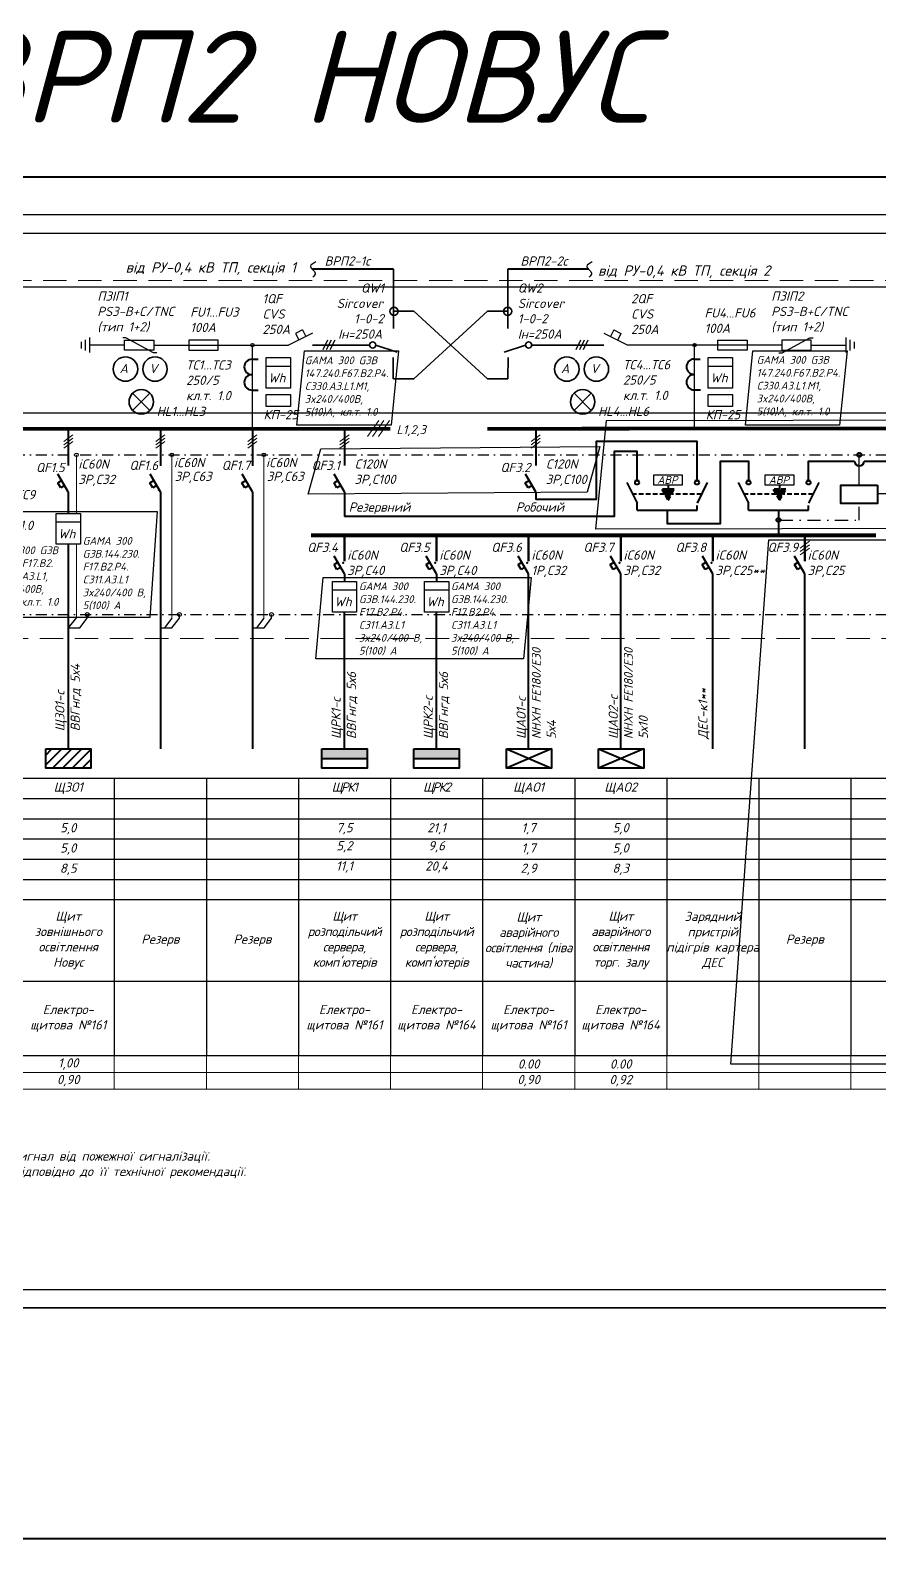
# Model space of a CAD drawing. Header units: millimetres. Extents: x -122434 to 1506205, y -201405 to 386015.
# Drawn here: x 18518 to 41560, y 148323 to 189325 of the extents above; entities that cross this region are included whole.
import ezdxf
from ezdxf.enums import TextEntityAlignment as Align

# ---------------------------------------------------------------- set-up
doc = ezdxf.new("R2010")
doc.units = ezdxf.units.MM
for name, pattern in [('DASHDOT', [25, 12, -6, 1, -6]), ('DASHDOTX2', [2, 1, -0.5, 0, -0.5]), ('DASHED', [9.525, 6.35, -3.175])]:
    doc.linetypes.add(name, pattern=pattern)
doc.layers.get('Defpoints').update_dxf_attribs({"color": 4})
for name, color, linetype in [('Cхема', 7, 'Continuous'), ('E_Зміни', 7, 'Continuous'), ('SO', 7, 'Continuous'), ('Схема', 7, 'Continuous')]:
    doc.layers.add(name, color=color, linetype=linetype)
doc.layers.add('Рамка внешняя', color=4, linetype='Continuous', lineweight=30, plot=False)
doc.styles.add('GOST 2.304', font='isocpeui.ttf')
doc.styles.add('ICO', font='isocpeui.ttf')
doc.styles.add('ГОСТ 2.304', font='isocpeui.ttf')

# ---------------------------------------------------------------- blocks, each defined once
blk = doc.blocks.new('*T211')
at = {"color": 0, "lineweight": -2, "transparency": 16777216}
for p, q in [((0, 0), (4000, 0)), ((0, 0), (0, -7540)), ((4000, 0), (4000, -7540)), ((6500, 0), (6500, -7540)), ((9000, 0), (9000, -7540)), ((11500, 0), (11500, -7540)), ((14000, 0), (14000, -3300)), ((16500, 0), (16500, -3300)), ((19000, 0), (19000, -7540)), ((21500, 0), (21500, -7540)), ((34000, 0), (34000, -5515)), ((36500, 0), (36500, -2200)), ((39000, 0), (39000, -1100)), ((41500, 0), (41500, -2200)), ((44000, 0), (44000, -1100)), ((46500, 0), (46500, -7540)), ((51500, 0), (51500, -3300)), ((54000, 0), (54000, -7540)), ((56500, 0), (56500, -7540)), ((0, -550), (56500, -550)), ((24000, -550), (24000, -3300)), ((26500, -550), (26500, -3300)), ((29000, -550), (29000, -7540)), ((31500, -550), (31500, -7540)), ((49000, -550), (49000, -3300)), ((0, -1100), (14000, -1100)), ((16500, -1100), (19000, -1100)), ((21500, -1100), (56500, -1100)), ((0, -1650), (56500, -1650)), ((39000, -1650), (39000, -7540)), ((44000, -1650), (44000, -3300)), ((0, -2200), (34000, -2200)), ((36500, -2200), (39000, -2200)), ((41500, -2200), (56500, -2200)), ((0, -2750), (56500, -2750)), ((36500, -2750), (36500, -7540)), ((41500, -2750), (41500, -7540)), ((0, -3300), (14000, -3300)), ((16500, -3300), (34000, -3300)), ((36500, -3300), (56500, -3300)), ((0, -5515), (11500, -5515)), ((14000, -5515), (24000, -5515)), ((14000, -5515), (14000, -7540)), ((16500, -5515), (16500, -7540)), ((24000, -5515), (24000, -7540)), ((26500, -5515), (29000, -5515)), ((26500, -5515), (26500, -7540)), ((31500, -5515), (49000, -5515)), ((44000, -5515), (44000, -7540)), ((49000, -5515), (49000, -7540)), ((51500, -5515), (56500, -5515)), ((51500, -5515), (51500, -7540)), ((0, -7540), (56500, -7540))]:
    blk.add_line(p, q, dxfattribs=at)
at = {"color": 0, "linetype": 'ByBlock', "lineweight": -2, "transparency": 16777216}
for p, q in [((4000, 0), (56500, 0)), ((24000, 0), (24000, -550)), ((26500, 0), (26500, -550)), ((29000, 0), (29000, -550)), ((31500, 0), (31500, -550)), ((49000, 0), (49000, -550)), ((14000, -1100), (16500, -1100)), ((19000, -1100), (21500, -1100)), ((39000, -1100), (39000, -1650)), ((44000, -1100), (44000, -1650)), ((34000, -2200), (36500, -2200)), ((36500, -2200), (36500, -2750)), ((39000, -2200), (41500, -2200)), ((41500, -2200), (41500, -2750)), ((14000, -3300), (16500, -3300)), ((14000, -3300), (14000, -5515)), ((16500, -3300), (16500, -5515)), ((24000, -3300), (24000, -5515)), ((26500, -3300), (26500, -5515)), ((34000, -3300), (36500, -3300)), ((44000, -3300), (44000, -5515)), ((49000, -3300), (49000, -5515)), ((51500, -3300), (51500, -5515)), ((11500, -5515), (14000, -5515)), ((24000, -5515), (26500, -5515)), ((29000, -5515), (31500, -5515)), ((34000, -5515), (34000, -7540)), ((49000, -5515), (51500, -5515))]:
    blk.add_line(p, q, dxfattribs=at)
at = {"layer": 'Defpoints', "color": 8, "linetype": 'ByBlock', "lineweight": 0, "transparency": 16777216}
for p, q in [((0, -7540), (0, -8447)), ((4000, -7540), (4000, -8447)), ((6500, -7540), (6500, -8447)), ((9000, -7540), (9000, -8447)), ((11500, -7540), (11500, -8447)), ((14000, -7540), (14000, -8447)), ((16500, -7540), (16500, -8447)), ((19000, -7540), (19000, -8447)), ((21500, -7540), (21500, -8447)), ((24000, -7540), (24000, -8447)), ((26500, -7540), (26500, -8447)), ((29000, -7540), (29000, -8447)), ((31500, -7540), (31500, -8447)), ((34000, -7540), (34000, -8447)), ((36500, -7540), (36500, -8447)), ((39000, -7540), (39000, -8447)), ((41500, -7540), (41500, -8447)), ((44000, -7540), (44000, -8447)), ((46500, -7540), (46500, -8447)), ((49000, -7540), (49000, -8447)), ((51500, -7540), (51500, -8447)), ((54000, -7540), (54000, -8447)), ((56500, -7540), (56500, -8447)), ((0, -7994), (56500, -7994)), ((0, -8447), (56500, -8447))]:
    blk.add_line(p, q, dxfattribs=at)
at = {"color": 0, "transparency": 16777216, "char_height": 250, "style": 'ГОСТ 2.304'}
for s, insert, width, attachment_point in [('Номер по плану', (2000, -275), 3880, 5), ('{\\T0.85;\\C7;ЩР1.1}', (5250, -275), 2380, 5), ('{\\T0.85;\\C7;ЩМЦ}', (7750, -275), 2380, 5), ('{\\T0.85;\\C7;ЩО1}', (10250, -275), 2380, 5), ('ЩТЗ1', (12750, -275), 2380, 5), ('ЩЗО1', (15250, -275), 2380, 5), ('{\\T0.85;\\C7;ЩРК1}', (22750, -275), 2380, 5), ('{\\T0.85;\\C7;ЩРК2}', (25250, -275), 2380, 5), ('ЩАО1', (27750, -275), 2380, 5), ('ЩАО2', (30250, -275), 2380, 5), ('{\\T0.85;\\C7;ЩО2}', (47750, -275), 2380, 5), ('{\\T0.85;\\C7;ЩТЗ2}', (50250, -275), 2380, 5), ('Тип', (2000, -825), 3880, 5), ('Рвст., кВт', (2000, -1375), 3880, 5), ('34,0', (5250, -1375), 2380, 5), ('22,0', (7750, -1375), 2380, 5), ('7,0', (10250, -1375), 2380, 5), ('69,7', (12750, -1375), 2380, 5), ('5,0', (15250, -1375), 2380, 5), ('7,5', (22750, -1375), 2380, 5), ('21,1', (25250, -1375), 2380, 5), ('1,7', (27750, -1375), 2380, 5), ('5,0', (30250, -1375), 2380, 5), ('29,6', (47750, -1375), 2380, 5), ('32,3', (50250, -1375), 2380, 5), ('Рр., кВт', (2000, -1925), 3880, 5), ('20,3', (5250, -1710), 2380, 2), ('12,7', (7750, -1710), 2380, 2), ('7,0', (10250, -1925), 2380, 5), ('33,7', (12750, -1710), 2380, 2), ('5,0', (15250, -1925), 2380, 5), ('5,2', (22750, -1710), 2380, 2), ('9,6', (25250, -1710), 2380, 2), ('1,7', (27750, -1925), 2380, 5), ('5,0', (30250, -1925), 2380, 5), ('23,9', (47750, -1925), 2380, 5), ('19,2', (50250, -1710), 2380, 2), ('Іном.', (2000, -2475), 3880, 5), ('38,7', (5250, -2260), 2380, 2), ('25,5', (7750, -2260), 2380, 2), ('11,8', (10250, -2475), 2380, 5), ('61,7', (12750, -2260), 2380, 2), ('8,5', (15250, -2475), 2380, 5), ('11,1', (22750, -2260), 2380, 2), ('20,4', (25250, -2260), 2380, 2), ('2,9', (27750, -2475), 2380, 5), ('8,3', (30250, -2475), 2380, 5), ('39,5', (47750, -2475), 2380, 5), ('34,0', (50250, -2260), 2380, 2), ('Іп', (2000, -3025), 3880, 5), ('{\\T0.95;Щит розподільчий розеток доп. приміщень}', (5250, -4408), 2380, 5), ('Щит зовнішнього освітлення Новус', (15250, -4408), 2380, 5), ("{\\T0.95;Щит розподільчий сервера, комп'ютерів}", (22750, -4408), 2380, 5), ("{\\T0.95;Щит розподільчий сервера, комп'ютерів}", (25250, -4408), 2380, 5), ('{\\T0.95;Щит аварійного освітлення (ліва частина)}', (27750, -4408), 2380, 5), ('{\\T0.95;Щит аварійного освітлення торг. залу}', (30250, -4408), 2380, 5), ('{\\C7;Зарядний пристрій\\Pпідігрів картера\\PДЕС}', (32750, -4408), 2380, 5), ('{\\T0.95;\\C7;Найменування обладнання за планом}', (2000, -4408), 3880, 5), ("{\\T0.95;Щит силовий м'ясного цеху}", (7750, -4408), 2380, 5), ('{\\T0.95;Щит ел. обладнання торг. залу}', (12750, -4408), 2380, 5), ('{\\T0.95;Щит освітлення торг. залу}', (47750, -4408), 2380, 5), ('{\\T0.95;Щит ел. обладнання торг. залу}', (50250, -4408), 2380, 5), ('{\\T0.95;Щит освітлення}', (10250, -4408), 2380, 5), ('Резерв', (17750, -4408), 2380, 5), ('Резерв', (20250, -4408), 2380, 5), ('Резерв', (35250, -4408), 2380, 5), ('Резерв', (52750, -4408), 2380, 5), ('Резерв', (55250, -4408), 2380, 5), ('{\\T0.95;\\C7;Місце встановлення}', (2000, -6528), 3880, 5), ('Електро- щитова №161', (5250, -6528), 2380, 5), ('Приміщення №152', (7750, -6528), 2380, 5), ('Електро- щитова №161', (10250, -6528), 2380, 5), ('Приміщення №152', (12750, -6528), 2380, 5), ('Електро- щитова №161', (15250, -6528), 2380, 5), ('Електро- щитова №161', (22750, -6528), 2380, 5), ('Електро- щитова №164', (25250, -6528), 2380, 5), ('Електро- щитова №161', (27750, -6528), 2380, 5), ('Електро- щитова №164', (30250, -6528), 2380, 5), ('Електро- щитова №164', (47750, -6528), 2380, 5), ('Електро- щитова №164', (50250, -6528), 2380, 5)]:
    blk.add_mtext(s, dxfattribs=dict(at, insert=insert, width=width, attachment_point=attachment_point))
at = {"color": 7, "true_color": 0xffffff, "transparency": 16777216, "char_height": 250, "attachment_point": 5, "style": 'ГОСТ 2.304'}
for s, insert, width in [('Кп', (2000, -7767), 3880), ('1,00', (15250, -7767), 2380), ('0.00', (27750, -7767), 2380), ('0.00', (30250, -7767), 2380), ('1.00', (47750, -7767), 2380), ('0.00', (50250, -7767), 2380), ('cos ф', (2000, -8220), 3880), ('0,90', (10250, -8220), 2380), ('0,90', (15250, -8220), 2380), ('0,90', (27750, -8220), 2380), ('0,92', (30250, -8220), 2380), ('0,92', (47750, -8220), 2380), ('0,82', (50250, -8220), 2380)]:
    blk.add_mtext(s, dxfattribs=dict(at, insert=insert, width=width))
blk = doc.blocks.new('*U160')
at = {"color": 0, "lineweight": 40}
for p, q in [((0, 0), (0, -1005)), ((-284, -1468), (-180, -1408)), ((-204, -1607), (-284, -1468)), ((0, -1720), (-280, -1240)), ((-100, -1547), (-204, -1607))]:
    blk.add_line(p, q, dxfattribs=at)
at = {"color": 0, "lineweight": 13}
for p, q in [((-124, -348), (124, -163)), ((-124, -441), (124, -256)), ((-124, -533), (124, -348))]:
    blk.add_line(p, q, dxfattribs=at)
at = {"color": 0, "lineweight": 9}
for p, q in [((311, -711), (311, -1240)), ((311, -1240), (311, -1720)), ((311, -2461), (311, -1720)), ((311, -2941), (311, -2461)), ((311, -5151), (311, -2941))]:
    blk.add_line(p, q, dxfattribs=at)
at = {"lineweight": 40}
for p, q in [((0, -1720), (0, -2226)), ((0, -2226), (0, -2941)), ((0, -2941), (0, -4529))]:
    blk.add_line(p, q, dxfattribs=at)
at = {"color": 0}
blk.add_circle((311, -711), 46.3, dxfattribs=at)
at = {"color": 0, "lineweight": 40}
blk.add_point((-37, -1659), dxfattribs=at)
at = {"lineweight": 50, "style": 'ГОСТ 2.304'}
for tag, p in [('ТYPE', (369, -1046)), ('CURRENT', (391, -1419))]:
    blk.add_attdef(tag, p, '', height=250, dxfattribs=at)
at = {"style": 'ГОСТ 2.304'}
blk.add_attdef('QF', text='', height=250, dxfattribs=at).set_placement((-61, -997), align=Align.MIDDLE_RIGHT)
blk = doc.blocks.new('Рамка А4х3')
at = {"lineweight": 30, "ltscale": 100}
blk.add_lwpolyline([(20, 5), (625, 5), (625, 292), (20, 292)], close=True, dxfattribs=at)
at = {"layer": 'Рамка внешняя', "ltscale": 100}
blk.add_lwpolyline([(0, 0), (630, 0), (630, 297), (0, 297)], close=True, dxfattribs=at)

msp = doc.modelspace()

# ---------------------------------------------------------------- hatches: boundary and pattern name
at = {"lineweight": 40}
h = msp.add_hatch(dxfattribs=at)
h.set_pattern_fill('ANSI31', color=256, scale=60)
h.set_pattern_definition([(45, (80341.53, -755812.3), (-134.70384, 134.70384), [])])
h.paths.add_polyline_path([(20165, 169269), (20165, 169795), (18939, 169795), (18939, 169269)])
h = msp.add_hatch(color=256, dxfattribs=at)
h.dxf.hatch_style = 1
h.paths.add_polyline_path([(27665, 169795), (26439, 169795), (26439, 169532), (27665, 169532)])
h = msp.add_hatch(color=256, dxfattribs=at)
h.dxf.hatch_style = 1
h.paths.add_polyline_path([(30165, 169795), (28939, 169795), (28939, 169532), (30165, 169532)])
at = {"layer": 'Схема', "linetype": 'DASHED', "lineweight": 40, "ltscale": 20}
h = msp.add_hatch(color=256, dxfattribs=at)
h.dxf.hatch_style = 1
h.paths.add_polyline_path([(36008, 176848), (35667, 176848), (35838, 176553)])
h = msp.add_hatch(color=256, dxfattribs=at)
h.dxf.hatch_style = 1
h.paths.add_polyline_path([(39036, 176848), (38695, 176848), (38865, 176553)])

# ---------------------------------------------------------------- linework, layer by layer
at = {"lineweight": 40, "ltscale": 300}
for p, q in [((28387, 182827), (26183, 182827)), ((33686, 182827), (31483, 182827)), ((19552, 178494), (19552, 177490)), ((27052, 178494), (27052, 177490)), ((32244, 178494), (32244, 177490)), ((19552, 176774), (19272, 177254)), ((27052, 176774), (26772, 177254)), ((32244, 176774), (31964, 177254)), ((19268, 177026), (19372, 177086)), ((19348, 176888), (19268, 177026)), ((19452, 176948), (19348, 176888)), ((19552, 176774), (19552, 176190)), ((26768, 177026), (26872, 177086)), ((26848, 176888), (26768, 177026)), ((26952, 176948), (26848, 176888)), ((27052, 176774), (27052, 176109)), ((31960, 177026), (32064, 177086)), ((32040, 176888), (31960, 177026)), ((32144, 176948), (32040, 176888)), ((32244, 176774), (32244, 176566)), ((19552, 175357), (19552, 173965)), ((26768, 174803), (26872, 174863)), ((26848, 174665), (26768, 174803)), ((27052, 174552), (26772, 175032)), ((26952, 174725), (26848, 174665)), ((29268, 174803), (29372, 174863)), ((29348, 174665), (29268, 174803)), ((29552, 174552), (29272, 175032)), ((29452, 174725), (29348, 174665)), ((31768, 174803), (31872, 174863)), ((31848, 174665), (31768, 174803)), ((32052, 174552), (31772, 175032)), ((31952, 174725), (31848, 174665)), ((34268, 174803), (34372, 174863)), ((34348, 174665), (34268, 174803)), ((34552, 174552), (34272, 175032)), ((34452, 174725), (34348, 174665)), ((36768, 174803), (36872, 174863)), ((36848, 174665), (36768, 174803)), ((37052, 174552), (36772, 175032)), ((36952, 174725), (36848, 174665)), ((39268, 174803), (39372, 174863)), ((39348, 174665), (39268, 174803)), ((39552, 174552), (39272, 175032)), ((39452, 174725), (39348, 174665)), ((27052, 174552), (27052, 174343)), ((29552, 174552), (29552, 174343)), ((19552, 173965), (19552, 169795)), ((22052, 173965), (22052, 169795)), ((24552, 173965), (24552, 169795)), ((26439, 169532), (27665, 169532)), ((28939, 169532), (30165, 169532))]:
    msp.add_line(p, q, dxfattribs=at)
at = {"color": 7, "lineweight": 30, "ltscale": 300}
for p, q in [((21119, 180968), (21029, 180968)), ((21869, 180553), (21119, 180968)), ((38940, 180553), (39689, 180968)), ((39689, 180968), (39779, 180968)), ((21080, 180767), (20136, 180767)), ((21958, 180553), (21869, 180553)), ((21879, 180767), (25529, 180767)), ((38929, 180767), (34755, 180767)), ((38850, 180553), (38940, 180553)), ((39728, 180767), (40672, 180767)), ((24926, 180198), (25586, 180198)), ((36931, 180198), (37591, 180198))]:
    msp.add_line(p, q, dxfattribs=at)
at = {"color": 0, "lineweight": 30, "ltscale": 300}
for p, q in [((26184, 181094), (25529, 180767)), ((25914, 181181), (25719, 181084)), ((25719, 181084), (25808, 180906)), ((25914, 181181), (26003, 181003)), ((34096, 181094), (34750, 180767)), ((34366, 181181), (34277, 181003)), ((34366, 181181), (34560, 181084)), ((34560, 181084), (34471, 180906)), ((24552, 178494), (24552, 180767)), ((36557, 178494), (36557, 180767))]:
    msp.add_line(p, q, dxfattribs=at)
at = {"color": 0, "ltscale": 300}
for p, q in [((26592, 180897), (26461, 180636)), ((26690, 180897), (26559, 180636)), ((26788, 180897), (26657, 180636)), ((33464, 180897), (33333, 180636)), ((33562, 180897), (33431, 180636)), ((33660, 180897), (33529, 180636))]:
    msp.add_line(p, q, dxfattribs=at)
at = {"color": 7, "lineweight": 40, "ltscale": 300}
for p, q in [((24542, 180383), (24706, 180383)), ((36547, 180387), (36711, 180387)), ((24542, 179542), (24712, 179542)), ((36547, 179547), (36717, 179547))]:
    msp.add_line(p, q, dxfattribs=at)
at = {"lineweight": 15, "ltscale": 300}
for p, q in [((27986, 178720), (27680, 178284)), ((28120, 178720), (27815, 178284)), ((28277, 178720), (27971, 178284))]:
    msp.add_line(p, q, dxfattribs=at)
at = {"lineweight": 13, "ltscale": 300}
for p, q in [((19428, 178146), (19676, 178331)), ((19428, 178054), (19676, 178239)), ((19428, 177961), (19676, 178146)), ((26928, 178146), (27176, 178331)), ((26928, 178054), (27176, 178239)), ((26928, 177961), (27176, 178146)), ((32119, 178146), (32368, 178331)), ((32119, 178054), (32368, 178239)), ((32119, 177961), (32368, 178146))]:
    msp.add_line(p, q, dxfattribs=at)
at = {"color": 0, "linetype": 'DASHDOTX2', "ltscale": 300}
msp.add_line((9071, 177783), (60774, 177783), dxfattribs=at)
at = {"lineweight": 9, "ltscale": 300}
for p, q in [((19776, 176190), (19776, 177783)), ((19776, 173364), (19776, 175357))]:
    msp.add_line(p, q, dxfattribs=at)
at = {"lineweight": 30, "ltscale": 300}
for p, q in [((19222, 175961), (19882, 175961)), ((26722, 174115), (27382, 174115)), ((29222, 174115), (29882, 174115))]:
    msp.add_line(p, q, dxfattribs=at)
at = {"color": 0, "lineweight": 13, "ltscale": 200}
for p, q in [((39428, 175248), (39676, 175433)), ((39428, 175155), (39676, 175340)), ((39428, 175063), (39676, 175248))]:
    msp.add_line(p, q, dxfattribs=at)
at = {"linetype": 'DASHDOTX2', "ltscale": 300}
msp.add_line((9071, 173444), (60823, 173445), dxfattribs=at)
at = {"ltscale": 300}
for p, q in [((20069, 173344), (20069, 173444)), ((22569, 173344), (22569, 173444)), ((25069, 173344), (25069, 173444)), ((19543, 173084), (19867, 173084)), ((19776, 173364), (19552, 173084)), ((19867, 173084), (20069, 173344)), ((22043, 173084), (22367, 173084)), ((22363, 173343), (22166, 173084)), ((22367, 173084), (22569, 173344)), ((24543, 173084), (24867, 173084)), ((24863, 173343), (24666, 173084)), ((24867, 173084), (25069, 173344))]:
    msp.add_line(p, q, dxfattribs=at)
msp.add_xline((1302, 154602), (-1, 0))
at = {"color": 6, "lineweight": 40}
msp.add_lwpolyline([(444, 185336), (65749, 185336), (65749, 148323), (444, 148323)], close=True, dxfattribs=at)
at = {"linetype": 'DASHED', "lineweight": 18, "ltscale": 100}
msp.add_lwpolyline([(8392, 182521), (62275, 182521), (62275, 172795), (8392, 172795)], close=True, dxfattribs=at)
at = {"color": 7, "lineweight": 30, "ltscale": 100}
for points in [[(19910, 180678), (19910, 180855)], [(20023, 180621), (20023, 180913)], [(20136, 180563), (20136, 180970)], [(40672, 180563), (40672, 180970)], [(40785, 180621), (40785, 180913)], [(40898, 180678), (40898, 180855)]]:
    msp.add_lwpolyline(points, dxfattribs=at)
for points in [[(21080, 180630), (21080, 180904), (21879, 180904), (21879, 180630)], [(23623, 180630), (23623, 180904), (22823, 180904), (22823, 180630)], [(37185, 180630), (37185, 180904), (37985, 180904), (37985, 180630)], [(39728, 180630), (39728, 180904), (38929, 180904), (38929, 180630)], [(24926, 180426), (25586, 180426), (25586, 179593), (24926, 179593)], [(36931, 180426), (37591, 180426), (37591, 179593), (36931, 179593)], [(24926, 179426), (25586, 179426), (25586, 179100), (24926, 179100)], [(36931, 179426), (37591, 179426), (37591, 179100), (36931, 179100)]]:
    msp.add_lwpolyline(points, close=True, dxfattribs=at)
at = {"lineweight": 40, "ltscale": 100, "const_width": 100}
msp.add_lwpolyline([(9045, 178494), (28299, 178494)], dxfattribs=at)
at = {"color": 0, "lineweight": 40, "ltscale": 100, "const_width": 100}
for points in [[(30932, 178494), (60723, 178502)], [(41480, 175596), (26142, 175596)]]:
    msp.add_lwpolyline(points, dxfattribs=at)
at = {"lineweight": 40, "ltscale": 300}
for points in [[(36624, 177086), (36624, 178142), (33890, 178142), (33890, 176566), (32244, 176566)], [(35810, 176282), (35810, 175918), (37258, 175918), (37258, 177615), (38023, 177615), (38023, 177086)], [(39652, 177086), (39652, 177615), (40896, 177615)], [(41161, 177615), (42303, 177615)], [(34996, 176282), (36624, 176282)], [(38023, 176282), (39652, 176282)], [(38837, 176282), (38837, 175596)]]:
    msp.add_lwpolyline(points, dxfattribs=at)
at = {"lineweight": 40, "ltscale": 100}
for points in [[(34996, 177086), (34996, 177878), (34376, 177878), (34376, 176109), (27052, 176109)], [(32052, 169795), (32052, 174552)], [(34552, 169795), (34552, 174552)], [(37052, 169795), (37052, 174552)], [(39552, 169795), (39552, 174552)], [(27052, 169795), (27052, 173510)], [(29552, 169795), (29552, 173510)], [(31451, 169795), (32676, 169269)], [(32676, 169795), (31451, 169269)], [(33951, 169795), (35176, 169269)], [(35176, 169795), (33951, 169269)]]:
    msp.add_lwpolyline(points, dxfattribs=at)
at = {"lineweight": 30}
msp.add_lwpolyline([(41029, 176957), (41029, 177783)], dxfattribs=at)
at = {"ltscale": 100}
for points in [[(35452, 177239), (36224, 177239), (36224, 176955), (35452, 176955)], [(38479, 177239), (39251, 177239), (39251, 176955), (38479, 176955)]]:
    msp.add_lwpolyline(points, close=True, dxfattribs=at)
at = {"lineweight": 40, "ltscale": 100}
for points in [[(41529, 176957), (41529, 176457), (40529, 176457), (40529, 176957)], [(18939, 169795), (20165, 169795), (20165, 169269), (18939, 169269)], [(26439, 169795), (27665, 169795), (27665, 169269), (26439, 169269)], [(28939, 169795), (30165, 169795), (30165, 169269), (28939, 169269)], [(31451, 169795), (32676, 169795), (32676, 169269), (31451, 169269)], [(33951, 169795), (35176, 169795), (35176, 169269), (33951, 169269)]]:
    msp.add_lwpolyline(points, close=True, dxfattribs=at)
at = {"lineweight": 30, "ltscale": 100}
for points in [[(19222, 176190), (19882, 176190), (19882, 175357), (19222, 175357)], [(26722, 174343), (27382, 174343), (27382, 173510), (26722, 173510)], [(29222, 174343), (29882, 174343), (29882, 173510), (29222, 173510)]]:
    msp.add_lwpolyline(points, close=True, dxfattribs=at)
at = {"lineweight": 50, "ltscale": 100}
for points in [[(27052, 174896), (27052, 175596)], [(29552, 174896), (29552, 175596)], [(32052, 174896), (32052, 175596)], [(34552, 174896), (34552, 175596)], [(37052, 174896), (37052, 175596)], [(39552, 174896), (39552, 175596)]]:
    msp.add_lwpolyline(points, dxfattribs=at)
at = {"color": 0, "lineweight": 30}
for centre in [(24552, 180767), (36557, 180767)]:
    msp.add_circle(centre, 46.3, dxfattribs=at)
for centre, radius in [((19776, 177783), 46.3), ((20069, 173444), 51.8), ((22569, 173444), 51.8), ((25069, 173444), 51.8)]:
    msp.add_circle(centre, radius)
at = {"color": 7, "lineweight": 40}
for centre in [(24542, 180172), (36547, 180177), (24542, 179753), (36547, 179758)]:
    msp.add_arc(centre, 211, 90, 270, dxfattribs=at)
at = {"lineweight": 40, "ltscale": 300}
msp.add_arc((41029, 177615), 133, 180, 0, dxfattribs=at)
at = {"color": 7}
for points in [[(26273, 183025), (26129, 182902), (26257, 182722), (26193, 182615)], [(33776, 183025), (33632, 182902), (33760, 182722), (33696, 182615)]]:
    msp.add_spline(points, degree=3, dxfattribs=at)
at = {"lineweight": 40}
for p in [(19515, 176836), (27015, 176836), (32207, 176836), (27015, 174852), (29515, 174852), (32015, 174852), (34515, 174852), (37015, 174852)]:
    msp.add_point(p, dxfattribs=at)
at = {"layer": 'Cхема', "lineweight": 35}
for p, q in [((28387, 182827), (28387, 181219)), ((31483, 182827), (31483, 181219)), ((28383, 181685), (28939, 181685)), ((28939, 181685), (30931, 179848)), ((30931, 181685), (28939, 179848)), ((31483, 181685), (30931, 181685)), ((27735, 180767), (26184, 180767)), ((28485, 180575), (27902, 180767)), ((28374, 180433), (28374, 179848)), ((31384, 180575), (31968, 180767)), ((31495, 180433), (31486, 179848)), ((32134, 180767), (34096, 180767)), ((28387, 179848), (28939, 179848)), ((31486, 179848), (30931, 179848)), ((21769, 178990), (21300, 179459)), ((21300, 178990), (21769, 179459)), ((33754, 178990), (33285, 179459)), ((33285, 178990), (33754, 179459))]:
    msp.add_line(p, q, dxfattribs=at)
for centre, radius in [((28396, 181685), 111), ((28396, 181685), 111), ((31483, 181685), 111), ((31483, 181685), 111), ((27818, 180767), 83.3), ((32051, 180767), 83.3), ((21105, 180115, 0), 332), ((21907, 180115, 0), 332), ((33090, 180115, 0), 332), ((33892, 180115, 0), 332), ((21534, 179225, 0), 332), ((33519, 179225, 0), 332)]:
    msp.add_circle(centre, radius, dxfattribs=at)
at = {"layer": 'E_Зміни', "color": 1}
for points in [[(8750, 182350), (61050, 182350), (60908, 178919), (8608, 178919)], [(25964, 180611), (28521, 180611), (28317, 178592), (25760, 178592)], [(38144, 180611), (40701, 180611), (40497, 178592), (37940, 178592)], [(34169, 178714), (49338, 178746), (49045, 175795), (33876, 175763)], [(8968, 176244), (21966, 176244), (21763, 173359), (8765, 173359)], [(38576, 175470), (51155, 175470), (50125, 161220), (37546, 161220)]]:
    msp.add_lwpolyline(points, close=True, dxfattribs=at)
at = {"layer": 'E_Зміни', "color": 1, "elevation": 0}
for points in [[(26413, 177949), (33982, 178006), (33638, 176768), (26069, 176712)], [(26475, 174449), (32121, 174449), (31917, 172242), (26271, 172242)]]:
    msp.add_lwpolyline(points, close=True, dxfattribs=at)
at = {"layer": 'SO', "color": 7, "linetype": 'DASHDOT', "lineweight": 30, "ltscale": 30}
for points in [[(41529, 176730), (44403, 176730)], [(38870, 176010), (41029, 176010), (41029, 176457)]]:
    msp.add_lwpolyline(points, dxfattribs=at)
at = {"layer": 'Схема', "lineweight": 40, "ltscale": 20}
for p, q in [((34716, 177030), (34996, 176471)), ((34940, 177086), (35051, 177086)), ((36569, 177086), (36680, 177086)), ((36904, 177030), (36624, 176471)), ((37743, 177030), (38023, 176471)), ((37968, 177086), (38078, 177086)), ((39596, 177086), (39707, 177086)), ((39931, 177030), (39652, 176471)), ((34996, 176282), (34996, 176471)), ((38023, 176282), (38023, 176471))]:
    msp.add_line(p, q, dxfattribs=at)
at = {"layer": 'Схема', "linetype": 'DASHED', "lineweight": 40, "ltscale": 20}
for p, q in [((35838, 176955), (35838, 176848)), ((38865, 176955), (38865, 176848)), ((35744, 176716), (34873, 176716)), ((36747, 176716), (35932, 176716)), ((36624, 176282), (36624, 176471)), ((38771, 176716), (37900, 176716)), ((39774, 176716), (38959, 176716)), ((39652, 176282), (39652, 176471))]:
    msp.add_line(p, q, dxfattribs=at)
for points in [[(35838, 176553), (36008, 176848), (35667, 176848)], [(38865, 176553), (39036, 176848), (38695, 176848)]]:
    msp.add_lwpolyline(points, close=True, dxfattribs=at)
at = {"layer": 'Схема', "lineweight": 40, "ltscale": 20}
for centre in [(41029, 177783), (34996, 177030), (36624, 177030), (38023, 177030), (39652, 177030), (38837, 176011)]:
    msp.add_circle(centre, 55.4, dxfattribs=at)

# ---------------------------------------------------------------- block references
at = {"xscale": 100, "yscale": 100, "zscale": 100}
msp.add_blockref('Рамка А4х3', (1302, 154602), dxfattribs=at)
at = {"lineweight": 50}
for p, values in [((22052, 178494), {'QF': 'QF1.6', 'ТYPE': 'iC60N', 'CURRENT': '3P,C63'}), ((24552, 178494), {'QF': 'QF1.7', 'ТYPE': 'iC60N', 'CURRENT': '3P,C63'})]:
    msp.add_blockref('*U160', p, dxfattribs=at).add_auto_attribs(values)
msp.add_blockref('*T211', (4302, 168995))

# ---------------------------------------------------------------- texts
at = {"color": 6, "lineweight": 40, "style": 'GOST 2.304'}
msp.add_text('ВРП2 НОВУС', height=2500, dxfattribs=at).set_placement((16245, 186808, 0))
at = {"color": 0, "lineweight": 40}
for s, height, style, p in [('від РУ-0,4 кВ ТП, секція 1', 281.25, 'ГОСТ 2.304', (21109, 182737)), ('ВРП2-1с', 250, 'GOST 2.304', (26513, 182926)), ('ВРП2-2с', 250, 'GOST 2.304', (31829, 182926)), ('від РУ-0,4 кВ ТП, секція 2', 281.25, 'ГОСТ 2.304', (33935, 182650))]:
    msp.add_text(s, height=height, dxfattribs=dict(at, style=style)).set_placement(p)
at = {"color": 7, "lineweight": 40, "style": 'ГОСТ 2.304'}
for s, p in [('А', (20946, 180005, 0)), ('V', (21748, 180005, 0)), ('Wh', (24984, 179751)), ('А', (32931, 180005, 0)), ('V', (33733, 180005, 0)), ('Wh', (36989, 179751)), ('HL1...HL3', (21954, 178840, 0)), ('HL4...HL6', (33939, 178840, 0))]:
    msp.add_text(s, height=250, dxfattribs=at).set_placement(p)
at = {"lineweight": 9, "style": 'ICO'}
msp.add_text('L1,2,3', height=243.1, dxfattribs=at).set_placement((28464, 178348))
at = {"lineweight": 40}
for s, style, p in [('QF1.5', 'GOST 2.304', (18676, 177315)), ('QF3.1', 'GOST 2.304', (26158, 177372)), ('QF3.2', 'GOST 2.304', (31286, 177315)), ('Wh', 'ГОСТ 2.304', (19280, 175514)), ('QF3.4', 'GOST 2.304', (26038, 175145)), ('QF3.5', 'GOST 2.304', (28538, 175145)), ('QF3.6', 'GOST 2.304', (31038, 175145)), ('QF3.7', 'GOST 2.304', (33538, 175145)), ('QF3.8', 'GOST 2.304', (36038, 175145)), ('QF3.9', 'GOST 2.304', (38538, 175145)), ('Wh', 'ГОСТ 2.304', (26780, 173668)), ('Wh', 'ГОСТ 2.304', (29280, 173668))]:
    msp.add_text(s, height=250, dxfattribs=dict(at, style=style)).set_placement(p)
at = {"color": 7, "linetype": 'Continuous', "char_height": 250, "attachment_point": 4, "style": 'ГОСТ 2.304'}
for s, insert, width in [('{\\C256;ПЗІП1\\PPS3-B+C/TNC\\P(тип 1+2)}', (20341, 181669), 4000), ('{\\C256;1QF\\PCVS\\P250А}', (24825, 181611), 4000), ('\\pxi7.2836;{\\C256;QW1\\P\\pi4.6392;Sircover\\P\\pi6.5216;1-0-2\\P\\pi4.7968;Iн=250А}', (25681, 181691, 0), 2434.76), ('{\\C256;QW2\\PSircover\\P1-0-2\\PIн=250А}', (31757, 181691, 0), 1827.7), ('{\\C256;2QF\\PCVS\\P250А}', (34833, 181611), 4000), ('{\\C256;ПЗІП2\\PPS3-B+C/TNC\\P(тип 1+2)}', (38640, 181669), 4000), ('{\\C256;FU1...FU3\\P100А }', (22864, 181455), 1387.26), ('{\\C256;FU4...FU6\\P100А }', (36829, 181431), 1387.26)]:
    msp.add_mtext(s, dxfattribs=dict(at, insert=insert, width=width))
at = {"ltscale": 100, "attachment_point": 1}
for s, width, insert, char_height, style in [('{\\C7;GAMA 300 G3B 147.240.F67.B2.P4.\\PC330.A3.L1.M1, 3x240/400В, 5(10)А, кл.т. 1.0}', 2227.75, (25973, 180457, 0), 210, 'GOST 2.304'), ('{\\C7;GAMA 300 G3B 147.240.F67.B2.P4.\\PC330.A3.L1.M1, 3x240/400В, 5(10)А, кл.т. 1.0}', 2227.75, (38243, 180469, 0), 210, 'GOST 2.304'), ('ТС1...ТС3\\P250/5 \\Pкл.т. 1.0', 1652.14, (22752, 180352), 250, 'ГОСТ 2.304'), ('ТС4...ТС6\\P250/5 \\Pкл.т. 1.0', 1652.14, (34614, 180359), 250, 'ГОСТ 2.304'), ('КП-25', 1652.14, (24855, 179000), 250, 'ГОСТ 2.304'), ('КП-25', 1652.14, (36860, 179000), 250, 'ГОСТ 2.304'), ('ТС7...ТС9\\P120/5 \\Pкл.т. 1.0', 1652.14, (17385, 176826, 0), 250, 'ГОСТ 2.304'), ('{\\C7;GAMA 300 G3В.144.230.\\PF17.В2.P4.\\PC311.A3.L1\\P3x240/400 В, 5(100) А}', 1925.02, (19944, 175550, 0), 210, 'GOST 2.304'), ('{\\C7;GAMA 300 G3B 147.240.F17.B2.\\PP4.C311.A3.L1, 3x240/400В, 5(10)А, кл.т. 1.0}', 2227.75, (17311, 175294), 210, 'GOST 2.304'), ('{\\C7;GAMA 300 G3В.144.230.\\PF17.В2.P4.\\PC311.A3.L1\\P3x240/400 В, 5(100) А}', 1925.02, (27444, 174316, 0), 210, 'GOST 2.304'), ('{\\C7;GAMA 300 G3В.144.230.\\PF17.В2.P4.\\PC311.A3.L1\\P3x240/400 В, 5(100) А}', 1925.02, (29944, 174316, 0), 210, 'GOST 2.304')]:
    msp.add_mtext_dynamic_manual_height_columns(s, width=width, gutter_width=1250, heights=[0], dxfattribs=dict(at, insert=insert, char_height=char_height, style=style))
at = {"lineweight": 15, "char_height": 250, "attachment_point": 1, "style": 'ГОСТ 2.304'}
for s, insert, width in [('{\\C7;iC60N\\P3P,C32}', (19826, 177659, 0), 1265.99), ('{\\C7;C120N\\P3P,C100}', (27326, 177659, 0), 1265.99), ('{\\C7;C120N\\P3P,C100}', (32518, 177659, 0), 1265.99), ('{\\C7;Резервний}', (27167, 176489), 1265.99), ('{\\C7;Робочий}', (31704, 176489), 1819.58), ('{\\C7;iC60N\\P3P,C40}', (27128, 175185, 0), 1265.99), ('{\\C7;iC60N\\P3P,C40}', (29628, 175185, 0), 1265.99), ('{\\C7;iC60N\\P1P,C32}', (32128, 175185, 0), 1265.99), ('{\\C7;iC60N\\P3P,C32}', (34628, 175185, 0), 1265.99), ('{\\C7;iC60N\\P3P,C25**}', (37128, 175185, 0), 1265.99), ('{\\C7;iC60N\\P3P,C25}', (39628, 175185, 0), 1265.99), ('{\\C7;1. Передбачити 20% резервного місця під додаткові апарати.\\P* }Автоматичний вимикач обладнати незалежним розчіплювачем, на який діє сигнал від пожежної сигналізації.\\P** Переріз кабелю та автоматичний вимикач уточнити при встановленні ДЕС відповідно до її технічної рекомендації.', (5294, 159268, 0), 20162.05)]:
    msp.add_mtext(s, dxfattribs=dict(at, insert=insert, width=width))
at = {"linetype": 'Continuous', "char_height": 250, "width": 4000, "attachment_point": 4, "rotation": 90, "style": 'ГОСТ 2.304'}
for s, insert in [('ЩАО1-с\\P{\\H0.95833x;NHXH FE180/E30\\P\\pt3000;\\H1.0435x;5х4}', (32257, 170060)), ('ЩАО2-с\\P{\\H0.95833x;NHXH FE180/E30\\P\\pxt12;\\H1.0435x;5х10}', (34757, 170060)), ('ЩЗО1-c\\P\\pt3000;ВВГнгд 5х4', (19552, 170270)), ('{\\C256;ЩРК1-с\\P\\pt3000;ВВГнгд 5х6}', (27052, 170060)), ('{\\C256;ЩРК2-с\\P\\pt3000;ВВГнгд 5х6}', (29552, 170060)), ('\\pxt12;ДЕС-к1**', (36810, 170060))]:
    msp.add_mtext(s, dxfattribs=dict(at, insert=insert))
at = {"layer": 'Схема', "linetype": 'DASHED', "lineweight": 40, "ltscale": 20, "style": 'ГОСТ 2.304'}
for p in [(35546, 176995), (38573, 176995)]:
    msp.add_text('АВР', height=213.8, dxfattribs=at).set_placement(p)

doc.saveas('drawing.dxf')
